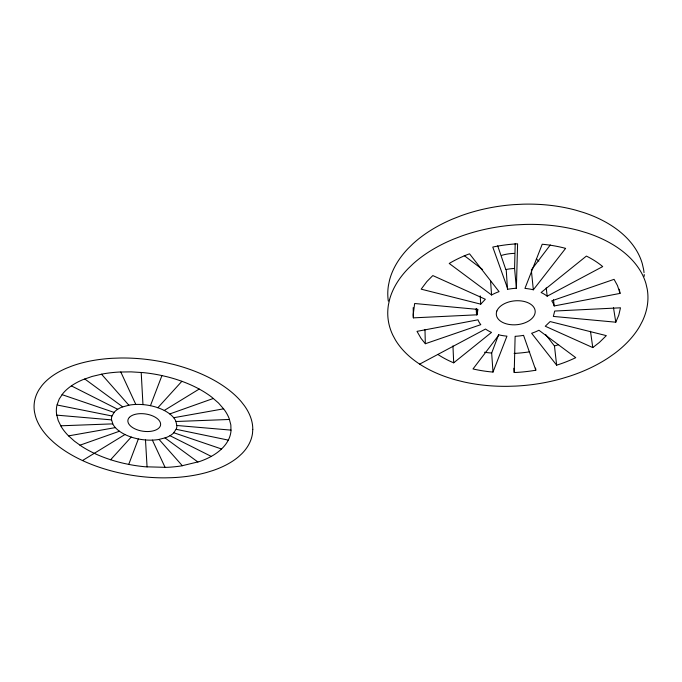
<?xml version="1.0" encoding="UTF-8"?>
<svg xmlns="http://www.w3.org/2000/svg" width="682" height="682" viewBox="0 0 682 682"><rect width="100%" height="100%" fill="white"/><g stroke="black" fill="none" stroke-linecap="round" stroke-linejoin="round"><path stroke-width="1.02" d="M477.042 314.811L477.929 309.423L414.656 303.507L413.164 314.879L413.369 317.863L477.042 314.811L476.658 308.639M516.376 288.264L517.604 243.815L515.652 243.909A104.21 64.099 -5.5 0 0 493.913 246.816L492.779 247.08L507.894 289.27A38.976 23.921 -5.4 0 1 515.677 288.298L516.376 288.264L514.578 268.461L515.2 243.474M514.219 372.517L515.123 336.294L515.711 336.277A38.976 23.921 -5.4 0 0 523.094 335.425L523.554 335.331L535.796 370.198L534.628 370.42A104.21 64.099 -5.5 0 1 515.737 372.466L514.219 372.517L513.87 368.289M57.152 404.579L59.215 399.038L62.957 393.437A88.021 46.64 8.2 0 1 82.906 379.669L92.121 376.438L102.368 374.017A88.021 46.64 8.2 0 1 119.222 372.04L131.123 371.869L143.271 372.619A88.021 46.64 8.2 0 1 161.421 375.458L167.329 376.839A88.021 46.64 8.2 0 1 211.77 397.163L218.547 403.062L223.918 409.217A88.021 46.64 8.2 0 1 229.203 418.671L230.848 424.954L230.985 431.092A88.021 46.64 8.2 0 1 228.47 439.822C224.779 447.153 218.189 452.567 211.122 456.48A88.021 46.64 8.2 0 1 199.596 461.518L181.446 465.908A88.021 46.64 8.2 0 1 166.34 467.358L145.138 466.778A88.021 46.64 8.2 0 1 129.094 464.476L123.826 463.359A88.021 46.64 8.2 0 1 81.695 446.378L74.44 441.169L68.243 435.576A88.021 46.64 8.2 0 1 61.209 426.651L58.183 420.47L56.589 414.23A88.021 46.64 8.2 0 1 57.007 404.972L111.976 415.986L114.414 411.962A32.949 17.434 8.1 0 1 122.01 407.103L129.154 405.142A32.949 17.434 8.1 0 1 135.249 404.469L137.38 404.409A32.949 17.434 8.1 0 1 175.888 421.203L176.894 425.858A32.949 17.434 8.1 0 1 176.186 429.191L173.381 433.189A32.949 17.434 8.1 0 1 165.675 437.716L158.718 439.498A32.949 17.434 8.1 0 1 152.862 440.095L150.824 440.154A32.949 17.434 8.1 0 1 112.905 424.195L111.498 419.532A32.949 17.434 8.1 0 1 111.908 416.131L111.976 415.986M493.001 372.065L506.956 336.149A38.976 23.921 -5.4 0 1 498.985 334.879L473.001 368.953A104.21 64.099 -5.5 0 0 490.793 371.869L493.001 372.065L491.671 353.054L498.653 334.581M128.736 464.399L138.361 438.961M150.441 405.688L161.941 375.577M615.786 322.194L618.77 315.22L620.492 307.804L554.705 311.035L553.341 316.422L615.786 322.194L613.493 307.718M531.304 269.995L550.314 244.94M480.733 304.155L485.345 299.262L432.814 275.571L426.847 281.589L421.169 289.168L480.733 304.155L480.196 295.886M533.341 289.807L565.608 248.384L565.054 248.222A104.21 64.099 -5.5 0 0 544.645 244.48L542.224 244.241L524.944 288.409A38.976 23.921 -5.4 0 1 533.341 289.807L531.414 271.035M110.629 459.745L131.217 437.068M157.866 407.725L181.872 381.298M437.853 354.427A104.21 64.099 -5.5 0 0 453.692 362.824L491.517 332.398A38.976 23.921 -5.4 0 1 485.516 329.039L419.66 364.128M592.777 347.581L599.342 342.475L606.332 335.629L550.135 321.572L545.259 326.235L592.777 347.581L590.493 331.264M82.488 460.546L124.977 434.519M164.251 410.462L199.212 389.047M547.169 296.184L602.7 266.585A104.21 64.099 -5.5 0 0 586.392 256.082L541.099 292.518A38.976 23.921 -5.4 0 1 547.169 296.184L546.231 287.855M169.758 413.948L213.372 398.45M79.939 445.21L119.444 431.229M425.329 343.737L480.793 324.658A38.976 23.921 -5.4 0 1 477.98 319.815L417.009 331.358L421.041 338.391L425.329 343.737L424.98 329.577M545.583 334.444L554.466 345.996L556.725 345.28A102.76 64.637 -5.8 0 0 558.643 344.606M556.64 365.16L558.933 364.444A104.21 64.099 -5.5 0 0 575.753 357.658L538.916 330.241A38.976 23.921 -5.4 0 1 532.514 332.978L531.628 333.268L556.64 365.16L554.466 345.996M507.485 289.356L506.214 269.475A38.439 24.126 -5.8 0 1 513.887 268.486L514.578 268.461M620.023 293.405L617.491 285.596L614.081 279.339L551.729 300.864A38.976 23.921 -5.4 0 1 554.193 305.945L620.023 293.405L619.333 289.219M173.697 417.725L223.594 408.825M68.567 435.883L115.343 427.605M514.279 253.389L512.165 253.491A31.628 20.272 -6.1 0 0 501.833 255.307M176.007 421.502L229.45 419.464M60.749 425.798L112.752 423.872M176.885 425.491L231.019 430.12M56.768 415.142L111.541 419.882M491.671 353.054L489.488 352.858A102.76 64.637 -5.8 0 1 484.501 352.253M176.126 429.302L228.274 440.103M173.799 432.746L221.522 448.978M62.045 394.648L114.047 412.397M169.997 435.704L211.232 456.386M71.371 385.884L117.679 409.277M165.044 437.929L197.942 462.038M84.756 378.962L122.692 406.856M491.577 294.991L449.216 263.457A104.21 64.099 -5.5 0 1 466.872 254.804L469.531 253.815L499.071 291.649L498.099 291.99A38.976 23.921 -5.4 0 0 491.577 294.991L490.52 280.455M464.229 255.597L482.617 269.56M159.059 439.43L182.341 465.746M101.524 374.205L128.847 405.21M152.376 440.112L165.087 467.392M120.791 371.98L135.82 404.452M497.681 245.81L505.814 269.569M553.469 299.722L554.193 305.945M535.583 368.084L535.796 370.198M476.172 308.656L476.548 314.828M145.496 439.958L147.065 466.94M141.2 372.44L142.964 404.605M452.95 345.885L453.692 362.824M413.198 307.633L413.369 317.863M536.325 259.083A31.628 20.272 -6.1 0 1 538.831 261.095M644.175 274.479A128.659 81.039 -5.9 0 1 644.26 276.287M388.314 301.112A128.659 81.039 -5.9 0 1 388.45 285.349L389.575 280.004A128.659 81.039 -5.9 0 1 407.998 248.632L412.968 243.755A128.659 81.039 -5.9 0 1 452.712 218.999L460.734 215.853A128.659 81.039 -5.9 0 1 513.725 204.651L522.923 204.191A128.659 81.039 -5.9 0 1 575.744 210.167L583.698 212.562A128.659 81.039 -5.9 0 1 642.291 263.704L643.527 269.075A128.659 81.039 -5.9 0 1 644.021 272.672M529.667 351.835A102.76 64.637 -5.8 0 1 514.117 353.429M252.775 429.379L252.519 433.172A110.16 58.439 8.2 0 1 241.812 453.726L238.623 456.676A110.16 58.439 8.2 0 1 212.596 470.631L207.285 472.276A110.16 58.439 8.2 0 1 171.455 477.707L165.018 477.852A110.16 58.439 8.2 0 1 125.573 474.169L119.069 472.814A110.16 58.439 8.2 0 1 53.537 442.217L49.777 438.705A110.16 58.439 8.2 0 1 35.404 416.011L34.518 412.09A110.16 58.439 8.2 0 1 39.249 389.311L41.747 385.799A110.16 58.439 8.2 0 1 66.512 368.169L72.121 365.961A110.16 58.439 8.2 0 1 112.419 358.289L119.921 358.016A110.16 58.439 8.2 0 1 166.067 362.662L173.56 364.435A110.16 58.439 8.2 0 1 241.377 401.817L244.429 405.739A110.16 58.439 8.2 0 1 252.775 429.379M389.575 299.577L388.425 304.871A130.475 80.382 -5.5 0 0 392.9 335.297L395.424 339.968A130.475 80.382 -5.5 0 0 456.249 380.053L463.214 381.792A130.475 80.382 -5.5 0 0 508.005 386.327L515.745 386.08A130.475 80.382 -5.5 0 0 561.661 378.629L568.984 376.413A130.475 80.382 -5.5 0 0 608.574 357.692L614.209 353.745A130.475 80.382 -5.5 0 0 639.81 326.115L642.487 321A130.475 80.382 -5.5 0 0 647.209 289.015L645.973 283.695A130.475 80.382 -5.5 0 0 586.682 232.826L578.617 230.431A130.475 80.382 -5.5 0 0 524.978 224.438L515.635 224.89A130.475 80.382 -5.5 0 0 461.816 235.963L453.666 239.084A130.475 80.382 -5.5 0 0 413.309 263.636L408.271 268.469A130.475 80.382 -5.5 0 0 389.575 299.577M496.88 310.958L496.615 311.742A19.505 11.969 -5.4 0 0 514.45 324.837L515.703 324.785A19.505 11.969 -5.4 0 0 523.06 323.473L524.211 323.089A19.505 11.969 -5.4 0 0 530.221 319.952L531.031 319.304A19.505 11.969 -5.4 0 0 534.466 314.939L534.773 314.163A19.505 11.969 -5.4 0 0 516.982 300.728L515.686 300.779A19.505 11.969 -5.4 0 0 508.158 302.177L506.99 302.578A19.505 11.969 -5.4 0 0 500.963 305.851L500.162 306.516A19.505 11.969 -5.4 0 0 496.88 310.958M129.41 417.358L128.992 417.844A16.496 8.721 8.1 0 0 127.875 421.118L127.935 421.698A16.496 8.721 8.1 0 0 147.593 431.544L148.616 431.51A16.496 8.721 8.1 0 0 154.268 430.572L155.087 430.291A16.496 8.721 8.1 0 0 158.932 427.989L159.375 427.512A16.496 8.721 8.1 0 0 160.62 424.289L160.585 423.71A16.496 8.721 8.1 0 0 140.859 413.65L139.81 413.684A16.496 8.721 8.1 0 0 134.056 414.673L133.229 414.971A16.496 8.721 8.1 0 0 129.41 417.358"/></g></svg>
